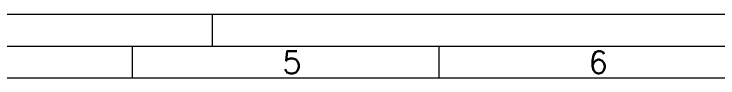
# Model space of a CAD drawing. Extents: x 0 to 1161, y 0 to 821.
# Drawn here: x 550 to 855.7, y 793.6 to 821.2 of the extents above; entities that cross this region are included whole.
import ezdxf
from ezdxf.enums import TextEntityAlignment as Align

# ---------------------------------------------------------------- set-up
doc = ezdxf.new("R2010")
doc.units = 0
doc.header["$LTSCALE"] = 13.83
doc.header["$MEASUREMENT"] = 0
doc.layers.add('90000_FRAME', color=7, linetype='CONTINUOUS')
doc.styles.add('SEACAD_TXT_SHX', font='txt.shx', dxfattribs={"height": 0.2})

msp = doc.modelspace()

# ---------------------------------------------------------------- linework, layer by layer
at = {"layer": '90000_FRAME', "color": 7, "linetype": 'CONTINUOUS', "lineweight": 13}
for p, q in [((0, 821.221038), (1161.32268, 821.221038)), ((635.96242, 821.221038), (635.96242, 807.395768)), ((55.30108, 807.395768), (1147.49741, 807.395768)), ((601.454546, 793.570498), (601.454546, 807.395768)), ((734.536595, 793.570498), (734.536595, 807.395768)), ((69.12635, 793.570498), (1133.67214, 793.570498))]:
    msp.add_line(p, q, dxfattribs=at)

# ---------------------------------------------------------------- texts
at = {"layer": '90000_FRAME', "color": 7, "linetype": 'CONTINUOUS', "lineweight": 13, "style": 'SEACAD_TXT_SHX'}
for s, p in [('5', (666.543406, 805.183842)), ('6', (799.535375, 805.183842))]:
    msp.add_text(s, height=9.677689, dxfattribs=at).set_placement(p, align=Align.TOP_LEFT)

doc.saveas('drawing.dxf')
